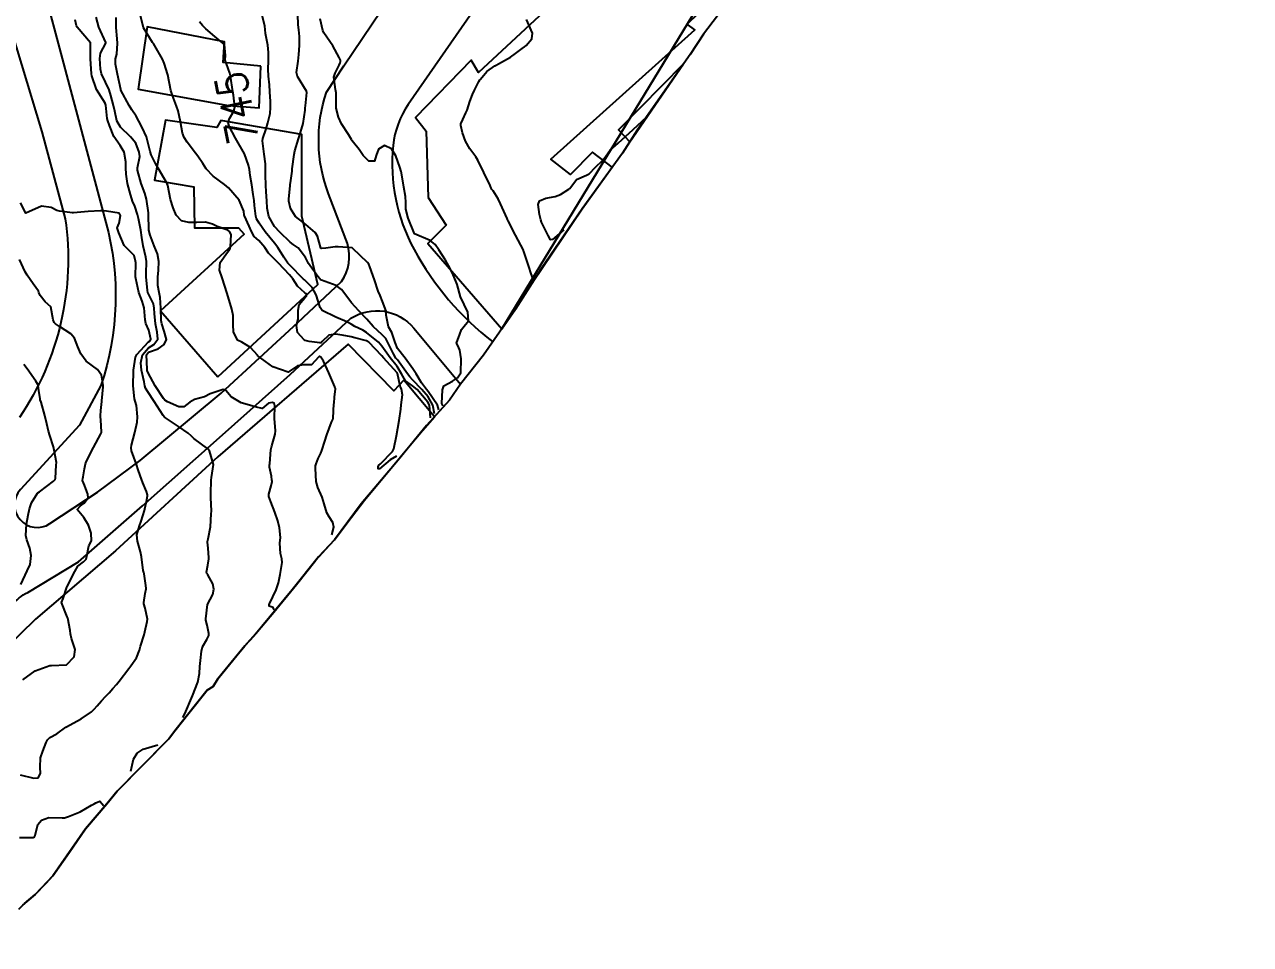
# Model space of a CAD drawing. Header units: metres. Extents: x 318500 to 325275, y 7408834 to 7428799.
# Drawn here: x 321028.7 to 321186.3, y 7414675.9 to 7414794.2 of the extents above; entities that cross this region are included whole.
import ezdxf
from ezdxf.enums import TextEntityAlignment as Align

# ---------------------------------------------------------------- set-up
doc = ezdxf.new("R2010")
doc.units = ezdxf.units.M
doc.header["$MEASUREMENT"] = 0
for name, color, linetype in [('Area', 45, 'Continuous'), ('Cemitério', 206, 'Continuous'), ('Cotas', 45, 'Continuous'), ('Curvas de Nivel 1m', 11, 'Continuous'), ('Curvas de Nivel 5m', 15, 'Continuous'), ('Edificações', 30, 'Continuous'), ('Vias Primárias', 230, 'Continuous')]:
    doc.layers.add(name, color=color, linetype=linetype)
doc.styles.add('Style-STANDARD', font='STANDARD.shx')

msp = doc.modelspace()

# ---------------------------------------------------------------- linework, layer by layer
at = {"layer": 'Area'}
msp.add_lwpolyline([(321120.81, 7414799.29), (321115.95, 7414792.92), (321114.25, 7414790.31), (321107.45, 7414780.57), (321105.54, 7414777.62), (321100.36, 7414770.47), (321095.09, 7414762.74), (321091.8, 7414757.57), (321087.69, 7414751.65), (321084.74, 7414747.93), (321083.3, 7414745.87), (321080.35, 7414742.61), (321076.69, 7414738.16), (321071.97, 7414732.51), (321068.52, 7414727.91), (321066.47, 7414725.71), (321063.1, 7414721.49), (321058.14, 7414715.51), (321056.99, 7414714.28), (321054.09, 7414710.7), (321053.52, 7414710.01), (321052.93, 7414709.06), (321052.17, 7414708.56), (321047.98, 7414703.35), (321047.22, 7414702.3), (321040.57, 7414695.61), (321039.26, 7414693.95), (321036.51, 7414690.76), (321032.33, 7414684.69), (321030.05, 7414682.29), (321028.41, 7414680.92)], dxfattribs=at)
at = {"layer": 'Cemitério'}
for points in [[(321081.36, 7414743.73), (321077.42, 7414748.41), (321076.14, 7414747.06), (321070.29, 7414753.06), (321053.53, 7414738.59), (321040.38, 7414726.5), (321030.09, 7414717.71), (321016.04, 7414703.99)], [(321027.93, 7414680.44), (321028.68, 7414681.14), (321030.05, 7414682.29), (321031.46, 7414683.77), (321032.33, 7414684.69), (321034.45, 7414687.76), (321036.51, 7414690.76), (321039.26, 7414693.95), (321040.57, 7414695.61), (321043.37, 7414698.43), (321047.22, 7414702.3), (321047.98, 7414703.35), (321049.79, 7414705.6), (321052.17, 7414708.56), (321052.93, 7414709.06), (321053.52, 7414710.01), (321054.09, 7414710.7), (321055.99, 7414713.04), (321056.99, 7414714.28), (321058.41, 7414715.84), (321060.71, 7414718.61), (321063.63, 7414722.14), (321066.13, 7414725.28), (321067.4, 7414726.71), (321068.52, 7414727.91), (321070.15, 7414730.09), (321072.39, 7414733.01), (321075.98, 7414737.31), (321077.84, 7414739.56), (321079.82, 7414741.96), (321081.36, 7414743.73)]]:
    msp.add_lwpolyline(points, dxfattribs=at)
at = {"layer": 'Curvas de Nivel 1m', "flags": 128}
for points, elevation in [([(321049.05, 7414705.05), (321049.27, 7414705.54), (321050.26, 7414707.84), (321050.97, 7414709.6), (321051.19, 7414710.72), (321051.21, 7414711.6), (321051.31, 7414712.37), (321051.43, 7414713.6), (321051.55, 7414714.15), (321052.12, 7414715.1), (321052.3, 7414715.41), (321052.37, 7414715.59), (321052.39, 7414715.84), (321052.14, 7414716.94), (321052, 7414717.59), (321052, 7414717.74), (321052.18, 7414719.59), (321052.89, 7414720.89), (321053.03, 7414721.58), (321052.9, 7414722.26), (321052.23, 7414723.39), (321052.12, 7414723.59), (321052.08, 7414723.74), (321052.25, 7414724.65), (321052.39, 7414725.46), (321052.39, 7414725.59), (321052.28, 7414726.85), (321052.2, 7414727.59), (321052.2, 7414727.68), (321052.29, 7414728.03), (321052.57, 7414729.59), (321052.69, 7414731.23), (321052.7, 7414731.58), (321052.62, 7414733.34), (321052.61, 7414733.59), (321052.63, 7414733.84), (321052.66, 7414735.59), (321052.73, 7414735.92), (321052.97, 7414737.58), (321052.45, 7414739.36), (321052.26, 7414739.59), (321050.46, 7414740.93), (321050.12, 7414741.27), (321049.73, 7414741.62), (321048.48, 7414742.48), (321046.67, 7414743.67), (321046.5, 7414743.87), (321045.35, 7414745.68), (321044.54, 7414746.93), (321044.23, 7414747.38), (321044.15, 7414747.7), (321044.06, 7414748.2), (321043.71, 7414749.7), (321043.63, 7414750.67), (321043.84, 7414751.7), (321044.62, 7414752.59), (321045.3, 7414753), (321045.81, 7414753.68), (321045.75, 7414754.58), (321045.5, 7414755.69), (321045.37, 7414757), (321045.35, 7414757.69), (321045.26, 7414758.25), (321044.71, 7414759.37), (321044.54, 7414759.7), (321044.47, 7414759.94), (321044.31, 7414761.7), (321044.3, 7414762.15), (321044.34, 7414763.7), (321044.26, 7414764.22), (321043.91, 7414765.71), (321043.76, 7414766.76), (321043.62, 7414767.71), (321043.33, 7414769.23), (321043.22, 7414769.72), (321042.86, 7414770.81), (321042.57, 7414771.43), (321042.46, 7414771.73), (321042.3, 7414772.31), (321041.93, 7414773.73), (321041.75, 7414774.91), (321041.7, 7414775.74), (321041.71, 7414776.51), (321041.5, 7414777.74), (321040.96, 7414778.58), (321040.14, 7414779.76), (321039.62, 7414781.15), (321039.39, 7414781.77), (321039.31, 7414782.07), (321039.12, 7414783.78), (321039.03, 7414784.05), (321037.95, 7414785.79), (321037.34, 7414787.55), (321037.3, 7414787.8), (321037.17, 7414789.74), (321037.17, 7414789.8), (321037.14, 7414791.8), (321035.43, 7414793.83), (321035.35, 7414794), (321035.18, 7414794.76)], 741), ([(321060.75, 7414718.9), (321060.66, 7414719.2), (321060.12, 7414719.36), (321060.11, 7414719.41), (321060.11, 7414719.48), (321060.13, 7414719.54), (321060.18, 7414719.66), (321061.04, 7414721.47), (321061.33, 7414722.36), (321061.54, 7414723.46), (321061.79, 7414724.99), (321061.77, 7414725.46), (321061.57, 7414726.16), (321061.48, 7414727.46), (321061.57, 7414728.2), (321061.47, 7414729.46), (321061.22, 7414730.36), (321060.87, 7414731.47), (321060.36, 7414732.79), (321060.1, 7414733.48), (321060.09, 7414733.77), (321060.39, 7414734.86), (321060.5, 7414735.38), (321060.5, 7414735.48), (321060.49, 7414735.57), (321060.41, 7414736.07), (321060.17, 7414737.24), (321060.18, 7414737.48), (321060.21, 7414737.7), (321060.35, 7414739.48), (321060.45, 7414739.97), (321060.89, 7414741.47), (321060.94, 7414741.93), (321060.82, 7414743.48), (321060.85, 7414745.15), (321060.76, 7414745.48), (321060.53, 7414745.56), (321060.03, 7414745.49), (321059.24, 7414744.77), (321058.52, 7414744.97), (321056.53, 7414745.53), (321055.26, 7414746.27), (321054.55, 7414747.1), (321054.21, 7414747.23), (321052.54, 7414746.65), (321051.83, 7414746.3), (321050.53, 7414745.93), (321049.91, 7414745.62), (321049.16, 7414744.99), (321048.52, 7414744.99), (321047.06, 7414745.66), (321046.72, 7414745.86), (321046.53, 7414746.05), (321045.46, 7414747.68), (321044.58, 7414749.37), (321044.46, 7414749.69), (321044.44, 7414749.84), (321044.35, 7414751.69), (321044.61, 7414752.03), (321045.85, 7414752.45), (321046.62, 7414753.02), (321046.92, 7414753.67), (321046.65, 7414754.72), (321046.31, 7414755.68), (321046.26, 7414756.09), (321046.2, 7414757.68), (321046.1, 7414759.07), (321045.97, 7414759.68), (321045.82, 7414760.59), (321045.83, 7414761.68), (321045.89, 7414762.55), (321045.94, 7414763.68), (321045.77, 7414764.67), (321045.33, 7414765.69), (321044.81, 7414767.05), (321044.68, 7414767.7), (321044.66, 7414767.86), (321044.62, 7414769.7), (321044.61, 7414769.95), (321044.34, 7414771.71), (321044.13, 7414772.46), (321043.69, 7414773.71), (321043.2, 7414775.44), (321043.2, 7414775.72), (321043.49, 7414777.17), (321043.43, 7414777.72), (321042.97, 7414778.89), (321042.31, 7414779.73), (321041, 7414780.95), (321040.54, 7414781.76), (321040.27, 7414783), (321040.12, 7414783.76), (321039.79, 7414785.03), (321039.54, 7414785.77), (321039.07, 7414786.73), (321038.59, 7414787.79), (321038.45, 7414788.43), (321038.36, 7414789.79), (321038.45, 7414790.46), (321039.14, 7414791.74), (321039.15, 7414791.77), (321039.14, 7414791.82), (321038.23, 7414793.79), (321037.87, 7414795.1)], 742), ([(321068.19, 7414728.56), (321068.46, 7414729.51), (321068.33, 7414730.11), (321067.83, 7414730.87), (321067.56, 7414731.38), (321067.21, 7414732.54), (321066.92, 7414733.39), (321066.39, 7414734.62), (321066.19, 7414735.4), (321066.08, 7414737.07), (321066.09, 7414737.41), (321066.15, 7414737.68), (321066.43, 7414738.36), (321066.78, 7414739.06), (321066.91, 7414739.39), (321067.28, 7414740.57), (321067.54, 7414741.38), (321068.16, 7414743.04), (321068.3, 7414743.37), (321068.34, 7414743.53), (321068.46, 7414745.38), (321068.47, 7414745.44), (321068.54, 7414746.3), (321068.66, 7414747.28), (321068.65, 7414747.38), (321068.63, 7414747.44), (321068.56, 7414747.59), (321067.78, 7414749.39), (321067.11, 7414750.89), (321066.77, 7414751.4), (321066.61, 7414751.45), (321066.56, 7414751.45), (321066.49, 7414751.4), (321065.59, 7414750.42), (321064.59, 7414750.38), (321063.75, 7414750.28), (321062.58, 7414749.46), (321060.59, 7414750.15), (321058.7, 7414751.51), (321058.66, 7414751.56), (321058.61, 7414751.66), (321057.74, 7414752.64), (321056.63, 7414753.3), (321056.07, 7414753.55), (321055.55, 7414754.65), (321055.5, 7414755.55), (321055.48, 7414756.75), (321055.31, 7414757.55), (321054.71, 7414759.56), (321054.08, 7414761.57), (321053.76, 7414762.58), (321053.82, 7414763.57), (321054.78, 7414764.89), (321055.06, 7414765.28), (321055.15, 7414765.56), (321055.23, 7414767.14), (321055.02, 7414767.56), (321054.82, 7414767.7), (321053.43, 7414768.18), (321052.83, 7414768.47), (321051.95, 7414768.72), (321050.84, 7414768.71), (321049.78, 7414768.69), (321048.84, 7414768.91), (321048.19, 7414769.65), (321047.8, 7414770.6), (321047.45, 7414771.66), (321047.09, 7414773.47), (321047.03, 7414773.67), (321046.9, 7414773.91), (321045.88, 7414775.69), (321045.53, 7414776.28), (321044.95, 7414777.39), (321044.86, 7414777.7), (321044.84, 7414777.82), (321044.35, 7414779.71), (321043.8, 7414780.91), (321043.37, 7414781.72), (321043.02, 7414782.36), (321042.47, 7414783.18), (321042.11, 7414783.73), (321041.06, 7414785.69), (321041.04, 7414785.75), (321041.04, 7414785.78), (321040.64, 7414787.76), (321040.39, 7414789.04), (321040.39, 7414789.76), (321040.54, 7414790.34), (321040.64, 7414791.76), (321040.57, 7414792.33), (321040.45, 7414793.76), (321040.47, 7414795.04)], 743), ([(321076.5, 7414738.67), (321075.69, 7414738.17), (321074.29, 7414737.03), (321074.14, 7414737.02), (321074.13, 7414737.29), (321074.22, 7414737.5), (321074.43, 7414737.69), (321075.98, 7414739.27), (321076.15, 7414739.58), (321076.48, 7414741.27), (321076.85, 7414743.26), (321077.06, 7414744.72), (321077.09, 7414745.26), (321077.26, 7414746.55), (321077.14, 7414747.26), (321076.95, 7414747.65), (321076.62, 7414749.27), (321076.58, 7414749.36), (321074.83, 7414751.3), (321074.61, 7414751.55), (321072.92, 7414753.32), (321072.64, 7414753.49), (321071.16, 7414753.85), (321070.65, 7414753.98), (321069.5, 7414754.22), (321068.65, 7414754.33), (321067.81, 7414754.22), (321066.95, 7414753.4), (321066.8, 7414753.23), (321066.64, 7414753.22), (321065.26, 7414753.42), (321064.75, 7414753.54), (321064.64, 7414753.61), (321063.77, 7414754.56), (321063.65, 7414755.45), (321063.85, 7414756.27), (321063.86, 7414757.44), (321063.97, 7414758.17), (321064.71, 7414759), (321064.93, 7414759.22), (321064.92, 7414759.43), (321064.85, 7414759.56), (321064.72, 7414759.67), (321063.79, 7414760.5), (321063.16, 7414761.45), (321062.75, 7414761.97), (321061.32, 7414763.47), (321060.78, 7414764.02), (321060.03, 7414764.74), (321059.55, 7414765.5), (321058.8, 7414766.37), (321058.2, 7414766.91), (321057.85, 7414767.52), (321057.54, 7414768.24), (321056.95, 7414769.54), (321056.93, 7414769.62), (321056.86, 7414770.16), (321056.26, 7414771.55), (321054.89, 7414773.15), (321054.38, 7414773.57), (321052.92, 7414774.65), (321052.03, 7414775.6), (321051.6, 7414776.27), (321050.95, 7414777.23), (321050.64, 7414777.62), (321049.59, 7414779.02), (321049.19, 7414779.64), (321048.99, 7414780.2), (321048.72, 7414781.64), (321048.42, 7414783.04), (321048.23, 7414783.65), (321047.7, 7414785.01), (321047.49, 7414785.66), (321047.09, 7414787.67), (321046.62, 7414789.19), (321046.41, 7414789.68), (321045.41, 7414791.43), (321045.24, 7414791.7), (321045.14, 7414791.83), (321043.98, 7414793.71), (321043.6, 7414795.3)], 744), ([(321081.4, 7414744.09), (321081.18, 7414745.21), (321080.55, 7414746.28), (321079.76, 7414747.23), (321078.57, 7414748.49), (321078.19, 7414748.86), (321077.91, 7414749.25), (321076.61, 7414751.05), (321076.43, 7414751.27), (321076.09, 7414751.8), (321075.38, 7414753.29), (321075.14, 7414753.79), (321074.65, 7414754.26), (321073.5, 7414755.31), (321072.67, 7414756.28), (321071.65, 7414757.34), (321070.71, 7414758.38), (321070, 7414759.36), (321069.44, 7414760.09), (321068.73, 7414760.61), (321066.85, 7414761.29), (321066.74, 7414761.35), (321066.72, 7414761.38), (321066.7, 7414761.4), (321066.38, 7414761.77), (321065.19, 7414763.42), (321064.78, 7414764.18), (321063.86, 7414765.44), (321063.2, 7414765.85), (321062.81, 7414766.16), (321061.51, 7414767.47), (321060.83, 7414768.19), (321060.09, 7414769.49), (321059.89, 7414770.53), (321059.83, 7414771.5), (321059.74, 7414772.64), (321059.71, 7414773.5), (321059.65, 7414774.77), (321059.66, 7414775.5), (321059.67, 7414776.23), (321059.47, 7414777.5), (321059.29, 7414779.19), (321059.33, 7414779.5), (321059.74, 7414780.76), (321059.96, 7414781.5), (321060.25, 7414782.72), (321060.32, 7414783.49), (321060.28, 7414784.25), (321060.2, 7414785.49), (321060.16, 7414786.41), (321060.03, 7414787.5), (321059.99, 7414788.39), (321060.05, 7414789.5), (321060.05, 7414790.57), (321059.96, 7414791.5), (321059.65, 7414793.01), (321059.61, 7414793.5), (321059.59, 7414793.92), (321059.19, 7414795.51)], 746), ([(321081.93, 7414744.61), (321081.76, 7414745.2), (321080.56, 7414746.96), (321080.35, 7414747.22), (321079.7, 7414748.09), (321079.02, 7414749.24), (321078.59, 7414749.9), (321077.59, 7414751.26), (321076.63, 7414752.51), (321076.31, 7414753.27), (321075.91, 7414754.54), (321075.47, 7414755.29), (321075.17, 7414756.8), (321075.16, 7414757.29), (321074.71, 7414758.55), (321074.38, 7414759.3), (321074.15, 7414759.89), (321073.67, 7414761.31), (321073.07, 7414763.01), (321072.93, 7414763.32), (321072.77, 7414763.54), (321070.89, 7414765.35), (321070.84, 7414765.39), (321070.8, 7414765.42), (321069, 7414765.58), (321068.8, 7414765.58), (321068.63, 7414765.56), (321067.4, 7414765.39), (321066.86, 7414765.34), (321066.8, 7414765.36), (321066.78, 7414765.4), (321066.33, 7414766.92), (321066.02, 7414767.41), (321064.83, 7414768.43), (321063.53, 7414769.45), (321062.87, 7414770.5), (321062.67, 7414771.46), (321062.66, 7414771.68), (321062.82, 7414773.46), (321062.83, 7414773.53), (321062.91, 7414774.1), (321063.08, 7414775.31), (321063.08, 7414775.46), (321063.08, 7414775.6), (321063.32, 7414777.45), (321063.41, 7414777.91), (321063.89, 7414779.45), (321064.17, 7414780.27), (321064.49, 7414781.44), (321064.75, 7414783.16), (321064.77, 7414783.43), (321064.78, 7414783.69), (321064.97, 7414785.43), (321064.91, 7414785.58), (321063.76, 7414787.45), (321063.65, 7414788), (321063.85, 7414789.45), (321063.96, 7414790.28), (321064.04, 7414791.45), (321064.02, 7414792.59), (321063.93, 7414793.45), (321063.86, 7414794.13), (321063.82, 7414795.45)], 747), ([(321082.46, 7414745.12), (321082.43, 7414745.19), (321082.31, 7414745.41), (321082.4, 7414747.19), (321082.56, 7414747.69), (321083.71, 7414748.31), (321084.35, 7414748.72), (321084.78, 7414749.36), (321084.81, 7414751.16), (321084.63, 7414752.3), (321084.37, 7414752.9), (321084.22, 7414753.17), (321084.65, 7414754.35), (321084.87, 7414754.95), (321085.04, 7414755.16), (321085.76, 7414756.07), (321085.66, 7414757.15), (321084.72, 7414759.16), (321084.3, 7414760.73), (321084.12, 7414761.17), (321083.64, 7414762.29), (321083.2, 7414763.18), (321082.78, 7414763.84), (321081.92, 7414765.2), (321081.46, 7414765.86), (321080.81, 7414766.37), (321078.82, 7414767.24), (321077.99, 7414769.25), (321077.7, 7414770.42), (321077.69, 7414771.26), (321077.66, 7414772.03), (321077.42, 7414773.26), (321077.12, 7414775.08), (321077.09, 7414775.27), (321076.94, 7414775.83), (321076.39, 7414777.28), (321075.85, 7414778.17), (321074.97, 7414778.61), (321074.16, 7414778.12), (321073.86, 7414777.31), (321073.66, 7414776.6), (321072.95, 7414776.59), (321072.2, 7414777.33), (321071.7, 7414778.07), (321070.98, 7414778.97), (321070.81, 7414779.18), (321070.71, 7414779.35), (321070.32, 7414780.03), (321069.44, 7414781.37), (321069.02, 7414782.25), (321068.76, 7414783.38), (321068.75, 7414783.68), (321068.73, 7414785.38), (321068.66, 7414785.79), (321068.43, 7414787.39), (321068.59, 7414787.89), (321069.11, 7414788.93), (321069.25, 7414789.24), (321069.3, 7414789.38), (321069.31, 7414789.56), (321069.13, 7414789.89), (321068.29, 7414791.39), (321067.17, 7414793.09), (321067.02, 7414793.4), (321066.67, 7414794.89)], 748), ([(321094, 7414761.54), (321093.8, 7414762.08), (321093.49, 7414763.05), (321092.87, 7414764.99), (321092.84, 7414765.06), (321092.83, 7414765.09), (321092.8, 7414765.14), (321091.8, 7414767.07), (321090.85, 7414768.91), (321090.77, 7414769.08), (321090.7, 7414769.23), (321089.88, 7414771.1), (321089.55, 7414771.76), (321088.9, 7414772.75), (321088.74, 7414772.96), (321088.68, 7414773.11), (321088.55, 7414773.47), (321087.73, 7414775.13), (321086.95, 7414776.7), (321086.68, 7414777.14), (321085.94, 7414778.18), (321085.36, 7414779.16), (321085, 7414780.21), (321084.77, 7414781.16), (321084.78, 7414781.39), (321085.02, 7414781.96), (321085.41, 7414782.78), (321085.56, 7414783.15), (321085.93, 7414784.27), (321086.25, 7414785.15), (321086.5, 7414785.72), (321087.09, 7414786.82), (321087.2, 7414787.02), (321087.28, 7414787.14), (321088.12, 7414788.11), (321089.12, 7414788.83), (321089.29, 7414788.93), (321089.62, 7414789.1), (321091.13, 7414789.95), (321091.8, 7414790.41), (321092.66, 7414791.06), (321092.93, 7414791.27), (321093.15, 7414791.45), (321093.91, 7414792.3), (321093.97, 7414793.05), (321093.2, 7414794.78)], 749), ([(321028.46, 7414709.9), (321030.06, 7414711.05), (321031.95, 7414711.73), (321032.07, 7414711.75), (321032.16, 7414711.76), (321034.07, 7414711.83), (321035.06, 7414712.84), (321035.17, 7414713.81), (321034.74, 7414715.21), (321034.58, 7414715.82), (321034.54, 7414716.23), (321034.23, 7414717.83), (321034.15, 7414718.01), (321033.45, 7414719.84), (321033.66, 7414720.37), (321034.14, 7414721.83), (321034.16, 7414721.88), (321034.21, 7414721.97), (321035.16, 7414723.82), (321035.55, 7414724.5), (321036.25, 7414725.09), (321036.62, 7414725.43), (321036.71, 7414725.79), (321036.96, 7414727.11), (321037.29, 7414727.79), (321037.25, 7414728.74), (321036.9, 7414729.79), (321036.32, 7414730.76), (321035.44, 7414731.81), (321035.88, 7414732.27), (321036.35, 7414732.6), (321036.84, 7414733.32), (321036.82, 7414733.79), (321036.71, 7414734.13), (321036.38, 7414734.91), (321036.12, 7414735.54), (321036.16, 7414735.8), (321036.21, 7414735.98), (321036.41, 7414737.03), (321036.52, 7414737.69), (321036.56, 7414737.8), (321037.17, 7414739.06), (321037.53, 7414739.78), (321038.47, 7414741.54), (321038.56, 7414741.68), (321038.59, 7414741.77), (321038.49, 7414743.27), (321038.45, 7414743.77), (321038.45, 7414743.83), (321038.51, 7414744.54), (321038.61, 7414745.69), (321038.61, 7414745.77), (321038.77, 7414747.55), (321038.78, 7414747.77), (321038.57, 7414749.06), (321038.05, 7414749.78), (321036.6, 7414750.85), (321035.9, 7414751.81), (321035.53, 7414752.73), (321035.1, 7414753.82), (321034.64, 7414754.4), (321033.16, 7414755.33), (321032.66, 7414755.68), (321032.51, 7414755.85), (321032.35, 7414756.17), (321032.05, 7414757.86), (321031.33, 7414758.51), (321030.7, 7414759.31), (321030.54, 7414759.71), (321030.46, 7414759.88), (321029.81, 7414760.8), (321029.02, 7414761.91), (321028.75, 7414762.37), (321028.02, 7414763.92)], 739), ([(321028.21, 7414722.15), (321029.02, 7414723.9), (321029.4, 7414724.74), (321029.54, 7414725.89), (321029.35, 7414726.82), (321028.96, 7414727.9), (321028.85, 7414728.46), (321028.94, 7414729.9), (321029.13, 7414731.09), (321029.31, 7414731.9), (321029.59, 7414732.65), (321030.33, 7414733.88), (321030.37, 7414733.93), (321030.59, 7414734.09), (321032.39, 7414735.43), (321032.6, 7414735.64), (321032.66, 7414735.85), (321032.76, 7414737.5), (321032.78, 7414737.85), (321032.45, 7414739.63), (321032.39, 7414739.85), (321031.94, 7414741.33), (321031.77, 7414741.86), (321031.54, 7414742.81), (321031.29, 7414743.87), (321030.8, 7414745.6), (321030.71, 7414745.88), (321030.68, 7414746.03), (321030.54, 7414747.09), (321030.45, 7414747.78), (321030.41, 7414747.88), (321030.15, 7414748.29), (321029, 7414749.9), (321028.59, 7414750.46)], 738), ([(321042.35, 7414698.17), (321042.67, 7414699.71), (321043.14, 7414700.48), (321043.93, 7414700.99), (321045.8, 7414701.53)], 741), ([(321028.05, 7414689.63), (321029.78, 7414689.64), (321029.95, 7414689.7), (321030.05, 7414689.88), (321030.38, 7414691.29), (321030.85, 7414691.86), (321031.81, 7414692.19), (321033.5, 7414692.14), (321033.81, 7414692.16), (321034.34, 7414692.34), (321035.82, 7414692.94), (321037.3, 7414693.78), (321037.63, 7414693.98), (321037.83, 7414694.1), (321038.38, 7414694.31), (321038.64, 7414693.97), (321038.84, 7414693.76)], 741)]:
    msp.add_lwpolyline(points, dxfattribs=dict(at, elevation=elevation))
at = {"layer": 'Curvas de Nivel 5m', "flags": 128}
for points, elevation in [([(321080.87, 7414743.58), (321080.74, 7414745.22), (321080.54, 7414745.62), (321079.15, 7414747.23), (321078.56, 7414747.71), (321077.65, 7414748.33), (321077.15, 7414749.26), (321076.59, 7414750.18), (321075.7, 7414751.28), (321074.63, 7414752.79), (321074.19, 7414753.3), (321072.65, 7414754.57), (321072.17, 7414754.84), (321071.15, 7414755.34), (321070.66, 7414755.64), (321070.1, 7414755.93), (321068.68, 7414756.52), (321066.96, 7414757.4), (321066.7, 7414757.79), (321066.16, 7414759.41), (321065.67, 7414760.36), (321064.74, 7414761.25), (321064.65, 7414761.34), (321064.56, 7414761.43), (321062.77, 7414763.2), (321062.54, 7414763.46), (321062.03, 7414764.22), (321061.24, 7414765.48), (321060.8, 7414766.05), (321059.61, 7414767.5), (321058.84, 7414768.63), (321058.52, 7414769.19), (321058.41, 7414769.52), (321058.24, 7414770.89), (321058.18, 7414771.52), (321058.09, 7414772.31), (321057.92, 7414773.52), (321057.7, 7414774.75), (321057.58, 7414775.53), (321057.47, 7414776.07), (321056.95, 7414777.54), (321055.81, 7414779.55), (321055, 7414781.1), (321054.86, 7414781.56), (321055.02, 7414782.08), (321055.59, 7414782.99), (321055.7, 7414783.55), (321055.53, 7414785.08), (321055.44, 7414785.56), (321055.15, 7414787.5), (321055.14, 7414787.56), (321055.09, 7414787.91), (321054.64, 7414789.1), (321054.48, 7414789.57), (321054.51, 7414790.18), (321054.38, 7414791.57), (321053.16, 7414792.61), (321051.97, 7414793.61), (321051.57, 7414794.01), (321051.18, 7414794.5)], 745), ([(321098, 7414767.74), (321096.56, 7414766.5), (321096.27, 7414766.47), (321096.01, 7414767.01), (321095.15, 7414768.72), (321095.03, 7414769.03), (321094.86, 7414769.74), (321094.71, 7414771.03), (321094.88, 7414771.49), (321095.69, 7414771.82), (321096.89, 7414772.04), (321097.58, 7414772.3), (321098.64, 7414772.98), (321098.79, 7414773.09), (321098.9, 7414773.26), (321099.64, 7414774.24), (321100.93, 7414774.8), (321101.24, 7414774.95), (321102.06, 7414775.82), (321102.96, 7414776.66), (321103.17, 7414776.92), (321103.93, 7414777.96), (321104.98, 7414778.9), (321106.9, 7414780.65), (321108.67, 7414782.3)], 750), ([(321028.1, 7414697.69), (321029.88, 7414697.26), (321030.44, 7414697.32), (321030.72, 7414697.87), (321030.71, 7414698.68), (321030.74, 7414699.87), (321031.05, 7414700.73), (321031.46, 7414701.86), (321031.62, 7414702.18), (321031.95, 7414702.48), (321032.82, 7414702.98), (321033.97, 7414703.83), (321035.98, 7414704.87), (321037.29, 7414705.78), (321037.64, 7414706.13), (321038, 7414706.54), (321038.59, 7414707.19), (321039.11, 7414707.76), (321039.54, 7414708.24), (321040.04, 7414708.78), (321040.49, 7414709.3), (321040.83, 7414709.74), (321042.07, 7414711.37), (321042.35, 7414711.72), (321043.06, 7414712.73), (321043.45, 7414713.7), (321043.58, 7414714.22), (321044.04, 7414715.69), (321044.13, 7414716.06), (321044.45, 7414717.39), (321044.47, 7414717.69), (321044.17, 7414719.13), (321044.03, 7414719.69), (321044.02, 7414719.85), (321044.2, 7414721.02), (321044.3, 7414721.6), (321044.3, 7414721.69), (321044.22, 7414722.35), (321044.05, 7414723.51), (321044.01, 7414723.69), (321043.95, 7414723.98), (321043.72, 7414725.7), (321043.6, 7414726.37), (321043.19, 7414727.71), (321043.12, 7414728.53), (321043.47, 7414729.7), (321043.69, 7414730.32), (321044.1, 7414731.69), (321044.15, 7414731.89), (321044.36, 7414732.85), (321044.5, 7414733.56), (321044.49, 7414733.69), (321044.37, 7414734.12), (321043.9, 7414735.21), (321043.71, 7414735.7), (321043.35, 7414736.77), (321043.02, 7414737.71), (321042.44, 7414739.33), (321042.39, 7414739.72), (321042.45, 7414740.07), (321042.85, 7414741.71), (321043.16, 7414743.04), (321043.22, 7414743.71), (321043.08, 7414745.16), (321042.91, 7414745.71), (321042.83, 7414746.01), (321042.66, 7414747.72), (321042.68, 7414749.61), (321042.7, 7414749.72), (321042.94, 7414751.38), (321043.1, 7414751.71), (321044.63, 7414753.35), (321044.82, 7414753.5), (321044.92, 7414753.69), (321044.65, 7414754.85), (321044.29, 7414755.7), (321044.18, 7414756.2), (321044.07, 7414757.71), (321043.8, 7414758.6), (321043.39, 7414759.71), (321042.97, 7414761.48), (321042.96, 7414761.72), (321042.97, 7414763.51), (321042.96, 7414763.72), (321042.78, 7414764.44), (321042.15, 7414765.09), (321041.49, 7414765.74), (321040.81, 7414767.36), (321040.66, 7414767.75), (321040.58, 7414768), (321040.83, 7414768.61), (321041.01, 7414769.58), (321040.93, 7414769.75), (321040.9, 7414769.8), (321040.85, 7414769.9), (321039.23, 7414770.15), (321038.85, 7414770.2), (321038.43, 7414770.21), (321036.85, 7414770.12), (321034.96, 7414769.94), (321034.85, 7414769.94), (321033.17, 7414770.17), (321032.85, 7414770.26), (321032.12, 7414770.61), (321030.86, 7414770.81), (321028.85, 7414769.91), (321028.16, 7414771.22)], 740)]:
    msp.add_lwpolyline(points, dxfattribs=dict(at, elevation=elevation))
at = {"layer": 'Edificações'}
for points in [[(321121.26, 7414806.42), (321127.94, 7414812.63), (321116.76, 7414824.77), (321109.46, 7414818), (321110.7, 7414816.5), (321101.54, 7414807.8), (321099.21, 7414810.54), (321092.27, 7414800.45), (321096.05, 7414796.36), (321087.04, 7414787.99), (321086.1, 7414789.57), (321078.95, 7414782.18), (321080.3, 7414780.45), (321080.56, 7414771.92), (321082.89, 7414768.35), (321080.51, 7414765.98), (321090.03, 7414755.02)], [(321090.03, 7414755.02), (321091.8, 7414757.57), (321094.06, 7414761.12), (321100.36, 7414770.47), (321104.23, 7414775.81), (321101.68, 7414777.76), (321098.88, 7414774.86), (321096.35, 7414776.85), (321114.83, 7414793.48), (321113.85, 7414794.21), (321121.28, 7414801.43), (321113.38, 7414810.45), (321115.41, 7414812.58), (321121.26, 7414806.42)], [(321059.05, 7414788.8), (321054.22, 7414789.25), (321054.4, 7414791.91), (321044.43, 7414793.85), (321043.3, 7414785.83), (321054.9, 7414783.75), (321058.83, 7414783.44), (321059.05, 7414788.8)], [(321113.4, 7414789.09), (321105.02, 7414780.6), (321106.49, 7414779.09)], [(321106.49, 7414779.09), (321109.16, 7414783.01), (321111.5, 7414786.37), (321113.4, 7414789.09)], [(321053.55, 7414748.87), (321066.38, 7414760.71), (321064.31, 7414769.53), (321064.31, 7414780.01), (321053.92, 7414781.79), (321053.39, 7414780.9), (321046.82, 7414781.87), (321045.4, 7414774.16), (321050.43, 7414773.27), (321050.55, 7414768.03), (321056.19, 7414768.03), (321056.92, 7414767.18), (321046.16, 7414757.35), (321053.55, 7414748.87)]]:
    msp.add_lwpolyline(points, close=True, dxfattribs=at)
at = {"layer": 'Vias Primárias'}
for points in [[(321109.37, 7414841.13, 0), (321121.45, 7414845.47, -0.165445)], [(321139.11, 7414827.47), (321133.74, 7414832.76, 0.151578), (321124.24, 7414837.68, 0.196801), (321111.58, 7414831.97), (321104.21, 7414821.21), (321094.69, 7414807.47), (321086.22, 7414795.71), (321078, 7414783.85, 0.126514), (321076.06, 7414778.61, 0.151739), (321078.75, 7414765.22, 0.103681), (321088.87, 7414753.35, 0.448626)], [(321028.89, 7414807.15), (321032.83, 7414792.34), (321039.15, 7414768.69, -0.147396), (321038.5, 7414747.74), (321035.73, 7414742.65), (321028.16, 7414734.39, 0.886397), (321031.95, 7414729.98), (321038.04, 7414734.04), (321043.54, 7414738.09), (321053.94, 7414746.75), (321063.81, 7414755.83), (321069.41, 7414761.12, 0.231466), (321070.19, 7414765.99), (321067.76, 7414772.37, -0.172711), (321067.48, 7414785.44), (321069.72, 7414788.82), (321076.94, 7414799.55)], [(321025.69, 7414797.7), (321030.89, 7414780.34), (321033.91, 7414769.18, -0.18695), (321028.03, 7414743.64, -0.406554)], [(321027.06, 7414719.45, -0.127579), (321029.12, 7414721.15), (321035.6, 7414725.08), (321043.86, 7414732.28), (321054.11, 7414741.4), (321062.82, 7414749.14), (321070.62, 7414756.39, -0.375694), (321078.71, 7414755.13), (321084.74, 7414747.93)]]:
    msp.add_lwpolyline(points, format="xyb", dxfattribs=at)

# ---------------------------------------------------------------- texts
at = {"layer": 'Cotas', "style": 'Style-STANDARD'}
msp.add_text('745', height=4, rotation=101.5007, dxfattribs=at).set_placement((321055.97, 7414783.44, 745), align=Align.MIDDLE_CENTER)

doc.saveas('drawing.dxf')
